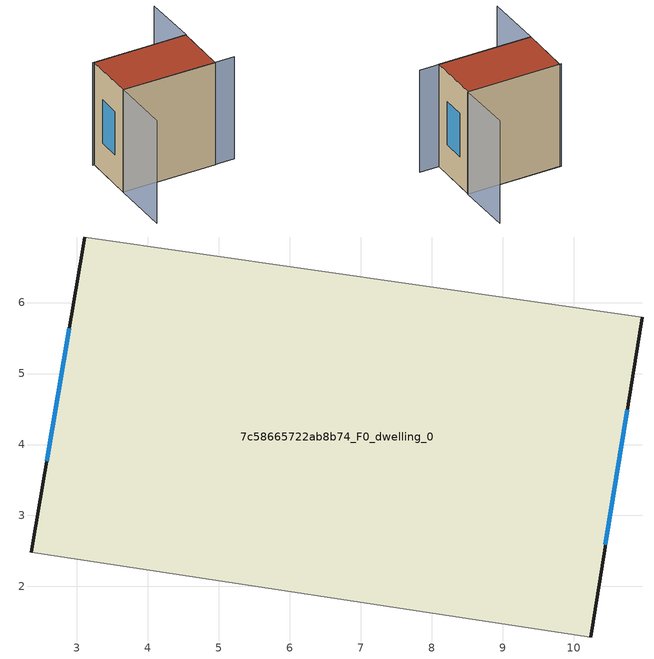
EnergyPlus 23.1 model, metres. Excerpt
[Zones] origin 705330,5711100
7c58665722ab8b74_F0_dwelling_0
 floor ground (EU_floor_Construction): 10.97,5.79 10.24,1.29 2.36,2.48 3.11,6.92 z0
 wall outside (EU_wall_Construction): 3.11,6.92 2.36,2.48 / 10.24,1.29 10.97,5.79 z0:9
 wall adiabatic (EU_wall_Construction): 2.36,2.48 10.24,1.29 / 10.97,5.79 3.11,6.92 z0:9
 window (EU_Window_Construction): 2.89,5.64 2.58,3.77 / 10.45,2.59 10.76,4.49 z2.6:6.4
 roof outside (EU_roof_Construction): 10.24,1.29 10.97,5.79 3.11,6.92 2.36,2.48 z9
shading: 1.61,-2.59 2.36,2.48 / 2.36,2.48 11.89,1.07 / 11.7,10.51 11.02,5.79 / 11.02,5.79 2.98,6.94 z0:9
[Building]
EU S2 Campaign: North Axis=0; Terrain=City; Solar Distribution=FullExterior
[Site:Location]
London: Latitude=51.5; Longitude=-0.5; Time Zone=0; Elevation=25
[SizingPeriod:WeatherFileDays]
AnnualSizingPeriod: Begin Month=1; Begin Day of Month=1; End Month=12; End Day of Month=31; Day of Week for Start Day=Monday; Use Weather File Daylight Saving Period=No; Use Weather File Rain and Snow Indicators=No
[MATERIAL]
EU_InternalMass_Material: Roughness=MediumRough; Thickness=0.1; Conductivity=1; Density=1800; Specific Heat=900; Thermal Absorptance=0.9; Solar Absorptance=0.7; Visible Absorptance=0.7
[MATERIAL:NOMASS] Roughness=MediumRough; Thermal Absorptance=0.9; Solar Absorptance=0.7; Visible Absorptance=0.7
Name | Thermal Resistance
EU_wall_NoMass | 0.724719
EU_roof_NoMass | 2.98947
EU_floor_NoMass | 2.39157
[WINDOWMATERIAL:SIMPLEGLAZINGSYSTEM]
EU_Window_SimpleGlazing: UFactor=2.63425; Solar Heat Gain Coefficient=0.76; Visible Transmittance=0.76
[CONSTRUCTION]
EU_wall_Construction: EU_wall_NoMass
EU_roof_Construction: EU_roof_NoMass
EU_floor_Construction: EU_floor_NoMass
EU_InternalMass_Construction: EU_InternalMass_Material
EU_Window_Construction: EU_Window_SimpleGlazing
[ZONE]
7c58665722ab8b74_F0_dwelling_0: Type=1; Multiplier=1; Ceiling Height=autocalculate; Volume=324.492; Floor Area=autocalculate; Part of Total Floor Area=Yes
[INTERNALMASS]
7c58665722ab8b74_F0_dwelling_0_EU_InternalMass: Construction=EU_InternalMass_Construction; Zone or ZoneList=7c58665722ab8b74_F0_dwelling_0; Surface Area=36.0549
[OTHEREQUIPMENT]
EU_Step8_InternalGain_7c58665722ab8b74_F0_dwelling_0_f000: Fuel Type=Electricity; Zone or ZoneList or Space or SpaceList=7c58665722ab8b74_F0_dwelling_0; Schedule=EU_Step8_GainSchedule_7c58665722ab8b74_F0_dwelling_0_f000; Design Level Calculation Method=Watts/Area; Power per Zone Floor Area=1; Fraction Latent=0; Fraction Radiant=0; Fraction Lost=0; Carbon Dioxide Generation Rate=0; EndUse Subcategory=EU_Step8_InternalGains
[ZONEVENTILATION:DESIGNFLOWRATE]
EU_ConstantAir_7c58665722ab8b74_F0_dwelling_0: Zone or ZoneList or Space or SpaceList=7c58665722ab8b74_F0_dwelling_0; Schedule=EU_AlwaysOn; Design Flow Rate Calculation Method=AirChanges/Hour; Air Changes per Hour=0.418135; Ventilation Type=Natural; Fan Pressure Rise=0; Fan Total Efficiency=1; Constant Term Coefficient=1; Temperature Term Coefficient=0; Velocity Term Coefficient=0; Velocity Squared Term Coefficient=0; Minimum Indoor Temperature=-100; Maximum Indoor Temperature=100; Delta Temperature=-100; Minimum Outdoor Temperature=-100; Maximum Outdoor Temperature=100; Maximum Wind Speed=40
[HVACTEMPLATE:THERMOSTAT]
EU_HeatOnly_7c58665722ab8b74_F0_dwelling_0: Constant Heating Setpoint=20; Constant Cooling Setpoint=50
[HVACTEMPLATE:ZONE:IDEALLOADSAIRSYSTEM]
7c58665722ab8b74_F0_dwelling_0: Template Thermostat=EU_HeatOnly_7c58665722ab8b74_F0_dwelling_0; System Availability Schedule=EU_AlwaysOn; Maximum Heating Supply Air Temperature=50; Minimum Cooling Supply Air Temperature=13; Maximum Heating Supply Air Humidity Ratio=0.0156; Minimum Cooling Supply Air Humidity Ratio=0.0077; Heating Limit=NoLimit; Cooling Limit=NoLimit; Heating Availability Schedule=EU_AlwaysOn; Cooling Availability Schedule=EU_CoolingOff; Dehumidification Control Type=ConstantSensibleHeatRatio; Cooling Sensible Heat Ratio=0.7; Dehumidification Setpoint=60; Humidification Control Type=None; Humidification Setpoint=30; Outdoor Air Method=None; Outdoor Air Flow Rate per Person=0.00944; Outdoor Air Flow Rate per Zone Floor Area=0; Outdoor Air Flow Rate per Zone=0; Demand Controlled Ventilation Type=None; Outdoor Air Economizer Type=NoEconomizer; Heat Recovery Type=None; Sensible Heat Recovery Effectiveness=0.7; Latent Heat Recovery Effectiveness=0.65
[SIZING:ZONE]
7c58665722ab8b74_F0_dwelling_0: Zone Cooling Design Supply Air Temperature Input Method=SupplyAirTemperature; Zone Cooling Design Supply Air Temperature=13; Zone Heating Design Supply Air Temperature Input Method=SupplyAirTemperature; Zone Heating Design Supply Air Temperature=50; Zone Cooling Design Supply Air Humidity Ratio=0.008; Zone Heating Design Supply Air Humidity Ratio=0.008; Cooling Design Air Flow Method=DesignDay; Cooling Design Air Flow Rate=0; Cooling Minimum Air Flow per Zone Floor Area=0.000762; Cooling Minimum Air Flow=0; Cooling Minimum Air Flow Fraction=0.2; Heating Design Air Flow Method=DesignDay; Heating Design Air Flow Rate=0; Heating Maximum Air Flow per Zone Floor Area=0.002032; Heating Maximum Air Flow=0.141576; Heating Maximum Air Flow Fraction=0.3; Account for Dedicated Outdoor Air System=No; Dedicated Outdoor Air System Control Strategy=NeutralSupplyAir; Dedicated Outdoor Air Low Setpoint Temperature for Design=autosize; Dedicated Outdoor Air High Setpoint Temperature for Design=autosize; Zone Load Sizing Method=Sensible Load Only No Latent Load; Zone Latent Cooling Design Supply Air Humidity Ratio Input Method=HumidityRatioDifference; Zone Cooling Design Supply Air Humidity Ratio Difference=0.005; Zone Latent Heating Design Supply Air Humidity Ratio Input Method=HumidityRatioDifference; Zone Humidification Design Supply Air Humidity Ratio Difference=0.005
[SCHEDULE:CONSTANT]
Name | Hourly Value
EU_AlwaysOn | 1
EU_CoolingOff | 0
[SCHEDULE:FILE]
EU_Step8_GainSchedule_7c58665722ab8b74_F0_dwelling_0_f000: File=../../schedules/7c58665722ab8b74/7c58665722ab8b74_F0_dwelling_0_f000_gain.csv; Column Number=1; Rows to Skip at Top=0; Number of Hours of Data=8760; Column Separator=Comma; Interpolate to Timestep=No; Minutes per Item=60; Adjust Schedule for Daylight Savings=Yes
